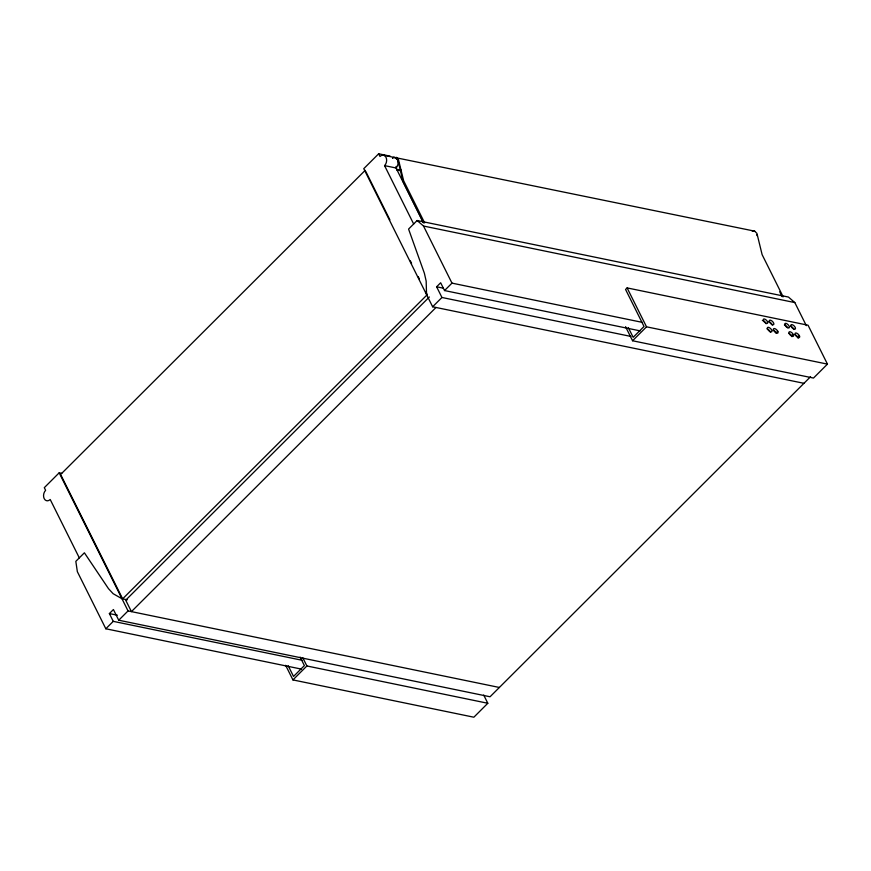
<?xml version="1.0" encoding="UTF-8"?>
<svg xmlns="http://www.w3.org/2000/svg" width="871" height="871" viewBox="0 0 871 871"><rect width="100%" height="100%" fill="white"/><g stroke="black" fill="none" stroke-linecap="round" stroke-linejoin="round"><path stroke-width="1.31" d="M61.743 473.334L59.184 472.811L44.301 487.673L45.63 490.34A5.955 4.29 -78.4 0 0 44.192 498.637A5.955 4.29 -78.4 0 0 50.202 499.497L79.305 557.875M390.143 156.159L378.667 153.786L363.773 168.658L432.637 306.777L803.955 383.316M365.21 170.324L60.622 474.477L122.637 598.856L427.226 294.703L426.017 292.286M806.328 325.656L794.82 302.575L788.462 297.065L417.144 220.515L408.575 229.073L424.373 273.222L426.169 281.115L426.55 294.561M302.248 660.305L113.263 621.35L109.387 613.565L113.415 609.537L118.739 620.217L490.057 696.767L810.596 376.686M630.931 336.435L441.945 297.479L436.621 286.799L440.65 282.77L444.537 290.555L640.174 330.882M429.349 296.978L125.718 600.173L131.423 611.616L436.012 307.463M127.286 599.814L121.962 598.715L113.132 593.695L108.483 588.654L84.389 552.802L75.821 561.349L77.356 571.681L105.827 628.775L113.263 621.35M444.537 290.555L451.973 283.129L642.286 322.357M118.739 620.217L128.048 610.919L499.366 687.469M432.637 306.777L441.945 297.479M625.541 326.669L632.564 340.757L813.492 378.058L827.45 364.122L808.048 325.21L627.109 287.909L625.563 289.455L644.017 326.462L633.163 337.306L628.318 327.594M292.928 679.913L306.886 665.967L487.814 703.267L473.857 717.214L292.928 679.913L285.644 665.313M632.564 340.757L646.522 326.821L827.45 364.122M776.203 332.831L777.759 331.285A2.983 1.394 45 0 0 774.809 328.639A2.983 1.394 45 0 0 773.502 329.924L773.742 330.512A2.983 1.394 45 0 0 776.66 333.103A2.983 1.394 45 0 0 777.977 331.807L777.738 331.23M791.728 336.032L792.991 333.974A2.983 1.394 45 0 0 789.943 331.753A2.983 1.394 45 0 0 789.202 333.56L789.54 334.17A2.983 1.394 45 0 0 792.588 336.391A2.983 1.394 45 0 0 793.339 334.573M797.803 337.284L799.349 335.738M752.272 231.196L754.678 231.163L756.932 233.395L762.125 254.659L783.149 296.837M754.678 231.163L393.779 157.292A6.195 4.464 -78.4 0 0 392.614 157.945M383.294 155.18L394.77 157.542M378.667 153.786L379.996 156.464A5.955 4.29 -78.4 0 1 386.005 157.324A5.955 4.29 -78.4 0 1 384.557 165.621L396.033 167.983L423.328 222.715M397.296 169.344L401.302 170.161M396.697 169.932L400.704 170.76M417.144 220.515L423.513 226.035L794.82 302.575M436.621 286.799L443.274 288.17M109.387 613.565L117.367 615.209M105.827 628.775L301.464 669.113M395.717 158.141L397.84 160.09L403.023 181.364L423.654 222.747M396.185 157.259L398.439 159.491L403.632 180.754L424.656 222.922M779.719 291.785L782.147 296.652M627.109 287.909L646.522 326.821M423.513 226.035L451.973 283.129M384.557 165.621L413.66 223.989M365.809 171.533L389.892 219.83M410.372 260.886L411.569 263.303M418.189 276.586L419.397 279.003M483.721 695.058L487.814 703.267M302.781 657.757L306.886 665.967M300.147 657.115L304.382 665.607L293.527 676.451L288.17 665.705M59.184 472.811L128.048 610.919M776.42 333.353L776.181 332.776A2.983 1.394 45 0 0 772.991 330.12M762.365 320.528A2.885 1.35 45 0 1 766.11 323.751M766.97 328.879A2.983 1.394 45 0 1 770.367 332.156M784.39 324.937A2.983 1.394 45 0 1 787.558 327.638M768.451 321.704A2.983 1.394 45 0 1 772.272 325.112M788.658 333.343A2.983 1.394 45 0 1 791.434 335.52L791.783 336.13A2.983 1.394 45 0 1 791.989 336.696M795.027 334.693A2.983 1.394 45 0 1 797.716 337.099L797.988 337.687A2.983 1.394 45 0 1 798.108 338.22M790.465 326.19A2.983 1.394 45 0 1 793.862 329.467M756.747 234.604A4.965 3.571 -78.4 0 1 757.117 235.714M396.327 166.405A4.965 3.571 -78.4 0 1 395.565 167.308M392.516 158.021A5.955 4.29 -78.4 0 1 397.742 160.318A5.955 4.29 -78.4 0 1 396.033 167.983M799.534 336.141L799.262 335.553A2.983 1.394 45 0 0 796.301 333.06A2.983 1.394 45 0 0 795.147 334.508L795.419 335.095A2.983 1.394 45 0 0 798.391 337.589A2.983 1.394 45 0 0 799.534 336.141M769.485 321.965A2.983 1.394 45 0 0 773.502 324.698A2.983 1.394 45 0 0 771.673 320.768A2.983 1.394 45 0 0 769.485 321.965M785.054 325.264A2.983 1.394 45 0 0 789.082 327.866A2.983 1.394 45 0 0 787.101 323.903A2.983 1.394 45 0 0 785.054 325.264M763.508 320.8A2.885 1.35 45 0 0 767.405 323.348A2.885 1.35 45 0 0 765.511 319.515A2.885 1.35 45 0 0 763.508 320.8M767.634 329.194A2.983 1.394 45 0 0 771.662 331.807A2.983 1.394 45 0 0 769.681 327.844A2.983 1.394 45 0 0 767.634 329.194M791.129 326.516A2.983 1.394 45 0 0 795.158 329.118A2.983 1.394 45 0 0 793.176 325.155A2.983 1.394 45 0 0 791.129 326.516"/></g></svg>
